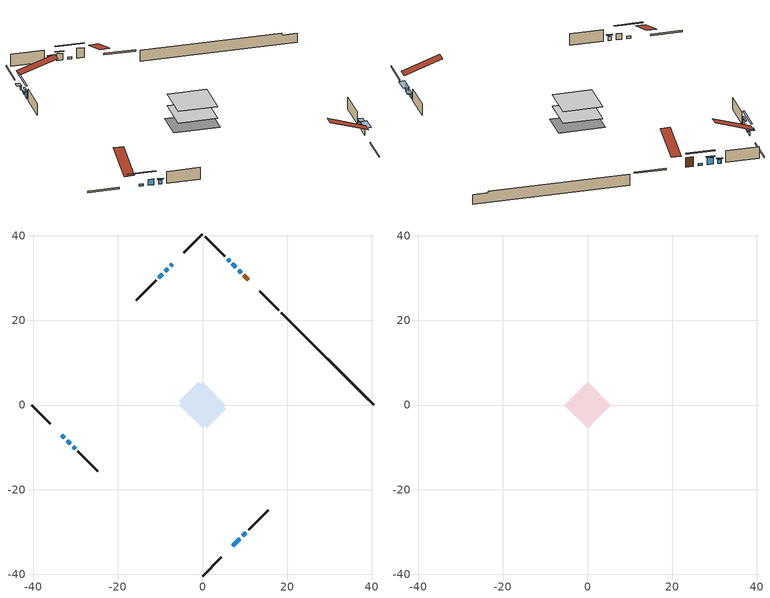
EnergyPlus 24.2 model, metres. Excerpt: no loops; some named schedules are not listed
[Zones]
conditioned space
 floor adiabatic (AdiabaticFloorConstruction): -5.5,0 0,5.5 5.5,0 0,-5.5 z0.46
 floor foundation (Slab1 construction): -5.44,1.02 -1.02,5.44 5.44,-1.02 1.02,-5.44 z-1.83
 wall outside (RimJoist1 construction): 0,-40.38 4.42,-35.96 / -40.38,0 -35.96,-4.42 / 0,40.38 -4.42,35.96 / 17.96,22.43 13.54,26.84 z0.46:0.76
 wall outside (AdiabaticWallConstruction 1): 10.81,29.57 9.8,30.59 z0.46:2.49
 wall outside (AdiabaticWallConstruction): -7.14,33.24 -7.54,32.84 / -30.53,-9.86 -30.09,-10.29 / 6.39,33.99 5.96,34.43 z0.46:1.28; 9.14,31.24 8.53,31.86 / -33.24,-7.14 -32.63,-7.76 / -8.19,32.19 -8.81,31.58 z0.46:0.92; 7.14,-33.24 8.83,-31.55 z0.46:1.78; 9.49,-30.9 10.21,-30.17 z0.46:1.43; -31.97,-8.41 -31.18,-9.2 z0.46:1.68; -9.46,30.92 -10.29,30.09 / 7.87,32.51 7.05,33.34 z0.46:1.88
 wall outside (Wall1 construction): 10.86,-29.52 15.51,-24.87 / -29.44,-10.95 -24.79,-15.59 / -10.95,29.44 -15.59,24.79 / 5.3,35.08 0.66,39.73 z0.46:2.9
 wall foundation (FoundationWall1 construction): 18.61,21.77,-1.83 18.61,21.77,0.46 38.21,2.18,0.46 38.21,2.18,0.08 40.38,0,0.08 40.38,0,-1.83
 window (WindowConstruction 7): -7.14,33.24 -7.54,32.84 z0.46:1.27
 window (WindowConstruction 8): 9.14,31.24 8.53,31.85 z0.46:0.92
 window (WindowConstruction 9): -33.24,-7.14 -32.63,-7.75 z0.46:0.92
 window (WindowConstruction 10): -8.2,32.19 -8.81,31.58 z0.46:0.92
 window (WindowConstruction): 7.14,-33.24 8.83,-31.55 z0.46:1.78
 window (WindowConstruction 1): 9.49,-30.89 10.21,-30.18 z0.46:1.43
 window (WindowConstruction 2): -31.97,-8.41 -31.18,-9.2 z0.46:1.68
 window (WindowConstruction 3): -30.52,-9.86 -30.09,-10.29 z0.46:1.27
 window (WindowConstruction 4): -9.46,30.92 -10.29,30.09 z0.46:1.88
 window (WindowConstruction 5): 7.87,32.51 7.05,33.34 z0.46:1.88
 window (WindowConstruction 6): 6.39,33.99 5.96,34.42 z0.46:1.27
 door (Door): 10.81,29.57 9.8,30.59 z0.46:2.49
 ceiling adiabatic (AdiabaticFloorConstruction): 0,-5.5 5.5,0 0,5.5 -5.5,0 z0.46
attic - vented
 floor to conditioned space (Floor1 construction Reversed): -5.5,0 0,5.5 5.5,0 0,-5.5 z2.9
 roof outside (Roof1 construction): 6.49,-33.9,2.9 1.13,-28.54,5.42 -0.28,-29.95,5.42 5.08,-35.31,2.9; -33.9,-6.49,2.9 -28.54,-1.13,5.42 -29.95,0.28,5.42 -35.31,-5.08,2.9; -6.49,33.9,2.9 -1.13,28.54,5.42 0.28,29.95,5.42 -5.08,35.31,2.9; 11.47,28.91,2.9 6.12,23.56,5.42 7.53,22.15,5.42 12.88,27.5,2.9
shading: -7.75,32.63 -6.93,33.45 -7.58,34.09 -8.39,33.28 z1.57; 6.8,33.58 10.87,29.52 11.08,29.73 7.01,33.79 z3.36; -30.9,-9.48 -34.97,-5.42 -35.18,-5.63 -31.11,-9.69 z3.36; -10.53,29.85 -6.47,33.91 -6.68,34.12 -10.74,30.06 z3.36; 9.04,-31.34 6.93,-33.45 7.79,-34.31 9.9,-32.2 z2.08; 10.42,-29.96 9.28,-31.11 9.92,-31.75 11.06,-30.61 z1.72; -29.88,-10.5 -30.74,-9.65 -30.95,-9.86 -30.09,-10.71 z1.57; -10.5,29.88 -9.25,31.13 -9.46,31.34 -10.71,30.09 z2.18; 6.83,33.55 8.08,32.3 8.29,32.51 7.05,33.76 z2.18; 5.75,34.64 6.6,33.78 6.81,33.99 5.96,34.85 z1.57
[Building]
Building 1: Terrain=Suburbs
[Site:Location]
London AP_ON: Latitude {deg}=43.03; Longitude {deg}=-81.15; Time Zone {hr}=-5; Elevation {m}=278; Keep Site Location Information=Yes
[Site:GroundTemperature:Shallow]
3.98693, 1.93205, 1.76749, 2.74264, 6.6573, 10.5537, 13.9317, 16.0716, 16.2534, 14.513, 11.2211, 7.44421
[Site:WaterMainsTemperature]
Calculation Method=Schedule; Temperature Schedule=mains temperature schedule
[Material] Roughness=Rough; Thermal Absorptance=0.9
Name | Thickness {m} | Conductivity {W/m-K} | Density {kg/m3} | Specific Heat {J/kg-K} | Solar Absorptance | Visible Absorptance
asphalt or fiberglass shingles | 0.00635 | 0.162714 | 1121.4 | 1465.45 | 0.4 | 0.4
ceiling loosefill ins | 0.0846667 | 0.0480833 | 16.02 | 1046.75 | 0.7 | 0.7
ceiling stud and cavity | 0.1397 | 0.0963999 | 65.682 | 1177.47 | 0.7 | 0.7
concrete 4.0 in. | 0.1016 | 1.803125 | 2242.8 | 837.4 | 0.7 | 0.7
concrete 8.0 in. | 0.2032 | 1.803125 | 2242.8 | 837.4 | 0.7 | 0.7
door material | 0.04445 | 0.053851 | 512.64 | 1214.23 | 0.7 | 0.7
exterior vertical ins | 0.00752619 | 0.029427 | 32.04 | 1214.23 | 0.7 | 0.7
floor covering | 0.0127 | 0.0433444 | 54.468 | 1339.84 | 0.6 | 0.6
floor rigid ins; wall rigid ins | 0.512978 | 0.029427 | 32.04 | 1214.23 | 0.7 | 0.7
floor stud and cavity | 0.1397 | 1.75129 | 37.0049 | 1207.88 | 0.7 | 0.7
furniture material conditioned space 1 | 0.1524 | 0.115458 | 640.8 | 1214.23 | 0.6 | 0.6
gypsum board | 0.0127 | 0.160291 | 801 | 837.4 | 0.6 | 0.6
gypsum board 1 | 0.0127 | 0.160291 | 801 | 837.4 | 0.7 | 0.7
osb sheathing 0.5 in. | 0.0127 | 0.115458 | 512.64 | 1214.23 | 0.7 | 0.7
osb sheathing 0.75 in. | 0.01905 | 0.115458 | 512.64 | 1214.23 | 0.7 | 0.7
osb sheathing 2.0 in. | 0.0508 | 0.115458 | 512.64 | 1214.23 | 0.7 | 0.7
rim joist rigid ins | 0.051816 | 0.029427 | 32.04 | 1214.23 | 0.7 | 0.7
rim joist stud and cavity | 0.0508 | 0.278529 | 125.044 | 1163.47 | 0.6 | 0.6
wall stud and cavity | 0.1397 | 0.0803019 | 139.0536 | 1170.24 | 0.7 | 0.7
wall stud and cavity 1 | 0.0889 | 0.380278 | 52.3479 | 1209.89 | 0.7 | 0.7
wall stud and cavity 2 | 0.0889 | 0.391764 | 83.0341 | 1211.67 | 0.7 | 0.7
wood siding | 0.0254 | 0.102417 | 544.68 | 1172.36 | 0.4 | 0.4
wood siding 1; wood siding 2; wood siding 3 | 0.0254 | 0.102417 | 544.68 | 1172.36 | 0.7 | 0.7
[WindowMaterial:SimpleGlazingSystem]
Name | U-Factor {W/m2-K} | Solar Heat Gain Coefficient
WindowMaterial | 2.32117 | 0.58
WindowMaterial 1 | 2.55113 | 0.26
WindowMaterial 2 | 2.475608 | 0.52
WindowMaterial 3 | 2.671499 | 0.42
WindowMaterial 4 | 2.42848 | 0.54
WindowMaterial 5 | 2.89692 | 0.55
WindowMaterial 6 | 2.71522 | 0.39
[Construction]
AdiabaticFloorConstruction: floor stud and cavity, floor rigid ins, osb sheathing 0.75 in., floor covering
AdiabaticWallConstruction: wood siding 2, wall rigid ins, wall stud and cavity 1, gypsum board
AdiabaticWallConstruction 1: wood siding 3, wall rigid ins, wall stud and cavity 1, gypsum board
Door: door material
Floor1 construction Reversed: gypsum board, ceiling stud and cavity, ceiling loosefill ins
FoundationWall1 construction: concrete 8.0 in., gypsum board 1
furniture construction conditioned space 1: furniture material conditioned space 1
PartitionWallConstruction: gypsum board, wall stud and cavity 2, gypsum board
RimJoist1 construction: wood siding 1, rim joist rigid ins, osb sheathing 2.0 in., rim joist stud and cavity
Roof1 construction: asphalt or fiberglass shingles
Slab1 construction: concrete 4.0 in.
Wall1 construction: wood siding, osb sheathing 0.5 in., wall stud and cavity, gypsum board
WindowConstruction: WindowMaterial
WindowConstruction 1: WindowMaterial 1
WindowConstruction 10; WindowConstruction 8; WindowConstruction 9: WindowMaterial 6
WindowConstruction 2: WindowMaterial 2
WindowConstruction 3; WindowConstruction 6: WindowMaterial 3
WindowConstruction 4; WindowConstruction 5: WindowMaterial 4
WindowConstruction 7: WindowMaterial 5
[Zone] Multiplier=1; Part of Total Floor Area=Yes
Name | Volume {m3}
attic - vented | 24.7771
conditioned space | 292.8
[Space]
Name | Zone | Volume {m3}
attic - vented 1 | attic - vented | 24.7771
conditioned space 1 | conditioned space | 292.8
[ZoneInfiltration:EffectiveLeakageArea]
infil attic - vented 1: Zone or Space=attic - vented 1; Schedule=Always On Discrete; Effective Air Leakage Area {cm2}=2638.25; Stack Coefficient=0.000175548; Wind Coefficient=8.95197e-06
[ZoneMixing]
whole house fan mix: Zone or Space=attic - vented; Schedule=Always On Continuous; Design Flow Rate Calculation Method=Flow/Zone; Design Flow Rate {m3/s}=0; Source Zone or Space=conditioned space
[SurfaceProperty:ExposedFoundationPerimeter]
Slab1: Exposed Perimeter Calculation Method=TotalExposedPerimeter; Total Exposed Perimeter {m}=30.785
[InternalMass] Zone or ZoneList=conditioned space; Space or SpaceList=conditioned space 1
Name | Construction | Surface Area {m2}
furniture mass conditioned space 1 | furniture construction conditioned space 1 | 47.0561
partition wall mass | PartitionWallConstruction | 117.64
[Lights]
interior lighting: Zone or ZoneList or Space or SpaceList=conditioned space 1; Schedule=interior lighting schedule; Design Level Calculation Method=LightingLevel; Lighting Level {W}=343.2; Return Air Fraction=0; Fraction Radiant=0.6; Fraction Visible=0.2; Fraction Replaceable=1
[People]
occupants: Zone or ZoneList or Space or SpaceList=conditioned space 1; Number of People Schedule=occupants schedule; Number of People Calculation Method=People; Number of People=3; Fraction Radiant=0.314171; Sensible Heat Fraction=0.56303; Activity Level Schedule=occupants activity schedule; Carbon Dioxide Generation Rate {m3/s-W}=0; Enable ASHRAE 55 Comfort Warnings=No; Mean Radiant Temperature Calculation Type=EnclosureAveraged
[ElectricEquipment] Zone or ZoneList or Space or SpaceList=conditioned space 1; Design Level Calculation Method=EquipmentLevel
Name | Schedule | Design Level {W} | Fraction Latent | Fraction Radiant | Fraction Lost
clothes dryer | clothes dryer schedule | 140.772 | 0.015 | 0.081 | 0.85
clothes washer | clothes washer schedule | 32.1985 | 0.03 | 0.162 | 0.7
cooking range | cooking range schedule | 215.147 | 0.08 | 0.432 | 0.2
dishwasher | dishwasher schedule | 66.8632 | 0.3 | 0.18 | 0.4
fridge | fridge schedule | 72.9452 | 0 | 0.6 | 0
mech vent bath fan 0 | mech vent bath fan 0 schedule | 25.1 | 0 | 0 | 1
mech vent bath fan 1 | mech vent bath fan 1 schedule | 25.1 | 0 | 0 | 1
mech vent house fan | mech vent house fan schedule | 0 | 0 | 0 | 1
mech vent house fan cfis | mech vent house fan cfis schedule | 0 | 0 | 0 | 0
mech vent range fan 0 | mech vent range fan 0 schedule | 57 | 0 | 0 | 1
misc plug loads | misc plug loads schedule | 494.7 | 0.045 | 0.513 | 0.1
whole house fan | Always On Discrete | 0 | 0 | 0 | 1
[OtherEquipment] Zone or ZoneList or Space or SpaceList=conditioned space 1; Design Level Calculation Method=EquipmentLevel
Name | Fuel Type | Schedule | Design Level {W} | Fraction Latent | Fraction Radiant | Fraction Lost
clothes dryer 1 | Electricity | clothes dryer schedule | 0 | 0.015 | 0.081 | 0.85
cooking range 1 | Electricity | cooking range schedule | 0 | 0.08 | 0.432 | 0.2
general water use latent | None | general water use schedule | 62.594 | 1 | 0 | 0
general water use sensible | None | general water use schedule | -61.6891 | 0 | 0.6 | 0
mech vent house fan latent load | None | Always On Discrete | 0 | 1 | 0 | 0
mech vent house fan sensible load | None | Always On Discrete | 0 | 0 | 0 | 0
water heater energy adjustment1 | Electricity | Always On Discrete | 0.01 | 0 | 0 | 1
[ZoneInfiltration:DesignFlowRate] Zone or ZoneList or Space or SpaceList=conditioned space 1; Schedule=Always On Discrete; Design Flow Rate Calculation Method=Flow/Zone; Design Flow Rate {m3/s}=0
infil flow; natural vent flow; whole house fan flow
[AvailabilityManager:Scheduled]
furnace airloop Availability Manager: Schedule=Always On Discrete
[Foundation:Kiva]
Foundation Kiva 1: Initial Indoor Air Temperature {C}=18; Wall Height Above Grade {m}=0.460004; Wall Depth Below Slab {m}=0.2032; Custom Block Material Name 1=exterior vertical ins; Custom Block Depth 1 {m}=2.28999; Custom Block X Position 1 {m}=0.2159; Custom Block Z Position 1 {m}=0
[Foundation:Kiva:Settings]
Soil Conductivity {W/m-K}=0.849921; Soil Density {kg/m3}=1842.3; Soil Specific Heat {J/kg-K}=418.7; Ground Solar Absorptivity=0.9; Ground Thermal Absorptivity=0.9; Ground Surface Roughness {m}=0.03; Far-Field Width {m}=40; Deep-Ground Boundary Condition=ZeroFlux; Deep-Ground Depth {m}=40; Minimum Cell Dimension {m}=0.2; Maximum Cell Growth Coefficient=3; Simulation Timestep=Timestep
[Exterior:Lights]
exterior lighting: Schedule=exterior lighting schedule; Design Level {W}=75.6
[EnergyManagementSystem:GlobalVariable]
furnace_airloop_Fan_RTF
infil_program_Qfan
infil_program_Qinf
natural_vent_program_Qnv
natural_vent_program_Qwhf
[EnergyManagementSystem:Sensor]
Name | Output:Variable or Output:Meter Index Key | Output:Variable or Output:Meter
airflow_gain | infil flow | Infiltration Sensible Heat Gain Energy
airflow_gain_1 | natural vent flow | Infiltration Sensible Heat Gain Energy
airflow_gain_2 | whole house fan flow | Infiltration Sensible Heat Gain Energy
airflow_loss | infil flow | Infiltration Sensible Heat Loss Energy
airflow_loss_1 | natural vent flow | Infiltration Sensible Heat Loss Energy
airflow_loss_2 | whole house fan flow | Infiltration Sensible Heat Loss Energy
clg_load_cond |  | Cooling:EnergyTransfer:Zone:CONDITIONED SPACE
clg_sp_s; clg_sp_s_1 | cooling setpoint | Schedule Value
clothes_dryer_exhaust_0_sch_s | clothes dryer exhaust 0 schedule | Schedule Value
cool_season | cooling season schedule | Schedule Value
htg_load_cond |  | Heating:EnergyTransfer:Zone:CONDITIONED SPACE
htg_sp_s; htg_sp_s_1 | heating setpoint | Schedule Value
ig_ee_conv | clothes dryer | Electric Equipment Convective Heating Energy
ig_ee_conv_2 | cooking range | Electric Equipment Convective Heating Energy
ig_ee_conv_4 | fridge | Electric Equipment Convective Heating Energy
ig_ee_conv_5 | misc plug loads | Electric Equipment Convective Heating Energy
ig_ee_conv_6 | whole house fan | Electric Equipment Convective Heating Energy
ig_ee_rad | clothes dryer | Electric Equipment Radiant Heating Energy
ig_ee_rad_2 | cooking range | Electric Equipment Radiant Heating Energy
ig_ee_rad_4 | fridge | Electric Equipment Radiant Heating Energy
ig_ee_rad_5 | misc plug loads | Electric Equipment Radiant Heating Energy
ig_ee_rad_6 | whole house fan | Electric Equipment Radiant Heating Energy
ig_lgt_conv | interior lighting | Lights Convective Heating Energy
ig_lgt_rad | interior lighting | Lights Radiant Heating Energy
ig_lgt_vis | interior lighting | Lights Visible Radiation Heating Energy
ig_oe_conv | clothes dryer 1 | Other Equipment Convective Heating Energy
ig_oe_conv_1 | cooking range 1 | Other Equipment Convective Heating Energy
ig_oe_conv_2 | general water use latent | Other Equipment Convective Heating Energy
ig_oe_conv_3 | general water use sensible | Other Equipment Convective Heating Energy
ig_oe_conv_4 | water heater energy adjustment1 | Other Equipment Convective Heating Energy
ig_oe_rad | clothes dryer 1 | Other Equipment Radiant Heating Energy
ig_oe_rad_1 | cooking range 1 | Other Equipment Radiant Heating Energy
ig_oe_rad_2 | general water use latent | Other Equipment Radiant Heating Energy
ig_oe_rad_3 | general water use sensible | Other Equipment Radiant Heating Energy
ig_oe_rad_4 | water heater energy adjustment1 | Other Equipment Radiant Heating Energy
ig_ppl_conv | occupants | People Convective Heating Energy
ig_ppl_rad | occupants | People Radiant Heating Energy
im_conv | furniture mass conditioned space 1 | Surface Inside Face Convection Heat Gain Energy
im_conv_1 | partition wall mass | Surface Inside Face Convection Heat Gain Energy
im_ig | furniture mass conditioned space 1 | Surface Inside Face Internal Gains Radiation Heat Gain Energy
im_ig_1 | partition wall mass | Surface Inside Face Internal Gains Radiation Heat Gain Energy
im_lgt | furniture mass conditioned space 1 | Surface Inside Face Lights Radiation Heat Gain Energy
im_lgt_1 | partition wall mass | Surface Inside Face Lights Radiation Heat Gain Energy
im_sol | furniture mass conditioned space 1 | Surface Inside Face Solar Radiation Heat Gain Energy
im_sol_1 | partition wall mass | Surface Inside Face Solar Radiation Heat Gain Energy
im_surf | furniture mass conditioned space 1 | Surface Inside Face Net Surface Thermal Radiation Heat Gain Energy
im_surf_1 | partition wall mass | Surface Inside Face Net Surface Thermal Radiation Heat Gain Energy
mech_vent_bath_fan_0_sch_s | mech vent bath fan 0 schedule | Schedule Value
mech_vent_bath_fan_1_sch_s | mech vent bath fan 1 schedule | Schedule Value
mech_vent_range_fan_0_sch_s | mech vent range fan 0 schedule | Schedule Value
mv_conv | mech vent bath fan 0 | Electric Equipment Convective Heating Energy
mv_conv_1 | mech vent bath fan 1 | Electric Equipment Convective Heating Energy
mv_conv_2 | mech vent house fan | Electric Equipment Convective Heating Energy
mv_conv_3 | mech vent house fan cfis | Electric Equipment Convective Heating Energy
mv_conv_4 | mech vent range fan 0 | Electric Equipment Convective Heating Energy
mv_conv_5 | mech vent house fan latent load | Other Equipment Convective Heating Energy
mv_conv_6 | mech vent house fan sensible load | Other Equipment Convective Heating Energy
mv_rad | mech vent bath fan 0 | Electric Equipment Radiant Heating Energy
mv_rad_1 | mech vent bath fan 1 | Electric Equipment Radiant Heating Energy
mv_rad_2 | mech vent house fan | Electric Equipment Radiant Heating Energy
mv_rad_3 | mech vent house fan cfis | Electric Equipment Radiant Heating Energy
mv_rad_4 | mech vent range fan 0 | Electric Equipment Radiant Heating Energy
mv_rad_5 | mech vent house fan latent load | Other Equipment Radiant Heating Energy
mv_rad_6 | mech vent house fan sensible load | Other Equipment Radiant Heating Energy
natural_vent_s | natural vent schedule | Schedule Value
out_pb_s |  | Site Outdoor Air Barometric Pressure
out_wt_s |  | Site Outdoor Air Humidity Ratio
site_vw_s |  | Site Wind Speed
ss_back_out | Window1 | Surface Window Shortwave from Zone Back Out Window Heat Transfer Rate
ss_back_out_1 | Window10 | Surface Window Shortwave from Zone Back Out Window Heat Transfer Rate
ss_back_out_10 | Window9 | Surface Window Shortwave from Zone Back Out Window Heat Transfer Rate
ss_back_out_2 | Window11 | Surface Window Shortwave from Zone Back Out Window Heat Transfer Rate
ss_back_out_3 | Window12 | Surface Window Shortwave from Zone Back Out Window Heat Transfer Rate
ss_back_out_4 | Window2 | Surface Window Shortwave from Zone Back Out Window Heat Transfer Rate
ss_back_out_5 | Window3 | Surface Window Shortwave from Zone Back Out Window Heat Transfer Rate
ss_back_out_6 | Window5 | Surface Window Shortwave from Zone Back Out Window Heat Transfer Rate
ss_back_out_7 | Window6 | Surface Window Shortwave from Zone Back Out Window Heat Transfer Rate
ss_back_out_8 | Window7 | Surface Window Shortwave from Zone Back Out Window Heat Transfer Rate
ss_back_out_9 | Window8 | Surface Window Shortwave from Zone Back Out Window Heat Transfer Rate
ss_conv | Door1 | Surface Inside Face Convection Heat Gain Energy
ss_conv_1 | Window1 | Surface Inside Face Convection Heat Gain Energy
ss_conv_10 | Window8 | Surface Inside Face Convection Heat Gain Energy
ss_conv_11 | Window9 | Surface Inside Face Convection Heat Gain Energy
ss_conv_2 | Window10 | Surface Inside Face Convection Heat Gain Energy
ss_conv_3 | Window11 | Surface Inside Face Convection Heat Gain Energy
ss_conv_4 | Window12 | Surface Inside Face Convection Heat Gain Energy
ss_conv_5 | Window2 | Surface Inside Face Convection Heat Gain Energy
ss_conv_6 | Window3 | Surface Inside Face Convection Heat Gain Energy
ss_conv_7 | Window5 | Surface Inside Face Convection Heat Gain Energy
ss_conv_8 | Window6 | Surface Inside Face Convection Heat Gain Energy
ss_conv_9 | Window7 | Surface Inside Face Convection Heat Gain Energy
ss_ig | Door1 | Surface Inside Face Internal Gains Radiation Heat Gain Energy
ss_ig_1 | Window1 | Surface Inside Face Internal Gains Radiation Heat Gain Energy
ss_ig_10 | Window8 | Surface Inside Face Internal Gains Radiation Heat Gain Energy
ss_ig_11 | Window9 | Surface Inside Face Internal Gains Radiation Heat Gain Energy
ss_ig_2 | Window10 | Surface Inside Face Internal Gains Radiation Heat Gain Energy
ss_ig_3 | Window11 | Surface Inside Face Internal Gains Radiation Heat Gain Energy
ss_ig_4 | Window12 | Surface Inside Face Internal Gains Radiation Heat Gain Energy
ss_ig_5 | Window2 | Surface Inside Face Internal Gains Radiation Heat Gain Energy
ss_ig_6 | Window3 | Surface Inside Face Internal Gains Radiation Heat Gain Energy
ss_ig_7 | Window5 | Surface Inside Face Internal Gains Radiation Heat Gain Energy
ss_ig_8 | Window6 | Surface Inside Face Internal Gains Radiation Heat Gain Energy
ss_ig_9 | Window7 | Surface Inside Face Internal Gains Radiation Heat Gain Energy
ss_lgt | Door1 | Surface Inside Face Lights Radiation Heat Gain Energy
ss_sol | Door1 | Surface Inside Face Solar Radiation Heat Gain Energy
ss_surf | Door1 | Surface Inside Face Net Surface Thermal Radiation Heat Gain Energy
ss_surf_1 | Window1 | Surface Inside Face Net Surface Thermal Radiation Heat Gain Energy
ss_surf_10 | Window8 | Surface Inside Face Net Surface Thermal Radiation Heat Gain Energy
ss_surf_11 | Window9 | Surface Inside Face Net Surface Thermal Radiation Heat Gain Energy
ss_surf_2 | Window10 | Surface Inside Face Net Surface Thermal Radiation Heat Gain Energy
ss_surf_3 | Window11 | Surface Inside Face Net Surface Thermal Radiation Heat Gain Energy
ss_surf_4 | Window12 | Surface Inside Face Net Surface Thermal Radiation Heat Gain Energy
ss_surf_5 | Window2 | Surface Inside Face Net Surface Thermal Radiation Heat Gain Energy
ss_surf_6 | Window3 | Surface Inside Face Net Surface Thermal Radiation Heat Gain Energy
ss_surf_7 | Window5 | Surface Inside Face Net Surface Thermal Radiation Heat Gain Energy
ss_surf_8 | Window6 | Surface Inside Face Net Surface Thermal Radiation Heat Gain Energy
ss_surf_9 | Window7 | Surface Inside Face Net Surface Thermal Radiation Heat Gain Energy
ss_trans_in | Window1 | Surface Window Transmitted Solar Radiation Rate
ss_trans_in_1 | Window10 | Surface Window Transmitted Solar Radiation Rate
ss_trans_in_10 | Window9 | Surface Window Transmitted Solar Radiation Rate
ss_trans_in_2 | Window11 | Surface Window Transmitted Solar Radiation Rate
ss_trans_in_3 | Window12 | Surface Window Transmitted Solar Radiation Rate
ss_trans_in_4 | Window2 | Surface Window Transmitted Solar Radiation Rate
ss_trans_in_5 | Window3 | Surface Window Transmitted Solar Radiation Rate
ss_trans_in_6 | Window5 | Surface Window Transmitted Solar Radiation Rate
ss_trans_in_7 | Window6 | Surface Window Transmitted Solar Radiation Rate
ss_trans_in_8 | Window7 | Surface Window Transmitted Solar Radiation Rate
ss_trans_in_9 | Window8 | Surface Window Transmitted Solar Radiation Rate
ss_trans_out | Window1 | Surface Inside Face Initial Transmitted Diffuse Transmitted Out Window Solar Radiation Rate
ss_trans_out_1 | Window10 | Surface Inside Face Initial Transmitted Diffuse Transmitted Out Window Solar Radiation Rate
ss_trans_out_10 | Window9 | Surface Inside Face Initial Transmitted Diffuse Transmitted Out Window Solar Radiation Rate
ss_trans_out_2 | Window11 | Surface Inside Face Initial Transmitted Diffuse Transmitted Out Window Solar Radiation Rate
ss_trans_out_3 | Window12 | Surface Inside Face Initial Transmitted Diffuse Transmitted Out Window Solar Radiation Rate
ss_trans_out_4 | Window2 | Surface Inside Face Initial Transmitted Diffuse Transmitted Out Window Solar Radiation Rate
ss_trans_out_5 | Window3 | Surface Inside Face Initial Transmitted Diffuse Transmitted Out Window Solar Radiation Rate
ss_trans_out_6 | Window5 | Surface Inside Face Initial Transmitted Diffuse Transmitted Out Window Solar Radiation Rate
ss_trans_out_7 | Window6 | Surface Inside Face Initial Transmitted Diffuse Transmitted Out Window Solar Radiation Rate
ss_trans_out_8 | Window7 | Surface Inside Face Initial Transmitted Diffuse Transmitted Out Window Solar Radiation Rate
ss_trans_out_9 | Window8 | Surface Inside Face Initial Transmitted Diffuse Transmitted Out Window Solar Radiation Rate
s_conv | Floor1 | Surface Inside Face Convection Heat Gain Energy
s_conv_1 | FoundationWall1 | Surface Inside Face Convection Heat Gain Energy
s_conv_10 | Wall1:225 | Surface Inside Face Convection Heat Gain Energy
s_conv_11 | Wall1:315 | Surface Inside Face Convection Heat Gain Energy
s_conv_12 | Wall1:45 | Surface Inside Face Convection Heat Gain Energy
s_conv_2 | inferred conditioned ceiling | Surface Inside Face Convection Heat Gain Energy
s_conv_3 | inferred conditioned floor | Surface Inside Face Convection Heat Gain Energy
s_conv_4 | RimJoist1:135 | Surface Inside Face Convection Heat Gain Energy
s_conv_5 | RimJoist1:225 | Surface Inside Face Convection Heat Gain Energy
s_conv_6 | RimJoist1:315 | Surface Inside Face Convection Heat Gain Energy
s_conv_7 | RimJoist1:45 | Surface Inside Face Convection Heat Gain Energy
s_conv_8 | Slab1 | Surface Inside Face Convection Heat Gain Energy
s_conv_9 | Wall1:135 | Surface Inside Face Convection Heat Gain Energy
s_ig | Floor1 | Surface Inside Face Internal Gains Radiation Heat Gain Energy
s_ig_1 | FoundationWall1 | Surface Inside Face Internal Gains Radiation Heat Gain Energy
s_ig_10 | Wall1:225 | Surface Inside Face Internal Gains Radiation Heat Gain Energy
s_ig_11 | Wall1:315 | Surface Inside Face Internal Gains Radiation Heat Gain Energy
s_ig_12 | Wall1:45 | Surface Inside Face Internal Gains Radiation Heat Gain Energy
s_ig_2 | inferred conditioned ceiling | Surface Inside Face Internal Gains Radiation Heat Gain Energy
s_ig_3 | inferred conditioned floor | Surface Inside Face Internal Gains Radiation Heat Gain Energy
s_ig_4 | RimJoist1:135 | Surface Inside Face Internal Gains Radiation Heat Gain Energy
s_ig_5 | RimJoist1:225 | Surface Inside Face Internal Gains Radiation Heat Gain Energy
s_ig_6 | RimJoist1:315 | Surface Inside Face Internal Gains Radiation Heat Gain Energy
s_ig_7 | RimJoist1:45 | Surface Inside Face Internal Gains Radiation Heat Gain Energy
s_ig_8 | Slab1 | Surface Inside Face Internal Gains Radiation Heat Gain Energy
s_ig_9 | Wall1:135 | Surface Inside Face Internal Gains Radiation Heat Gain Energy
s_lgt | Floor1 | Surface Inside Face Lights Radiation Heat Gain Energy
s_lgt_1 | FoundationWall1 | Surface Inside Face Lights Radiation Heat Gain Energy
s_lgt_10 | Wall1:225 | Surface Inside Face Lights Radiation Heat Gain Energy
